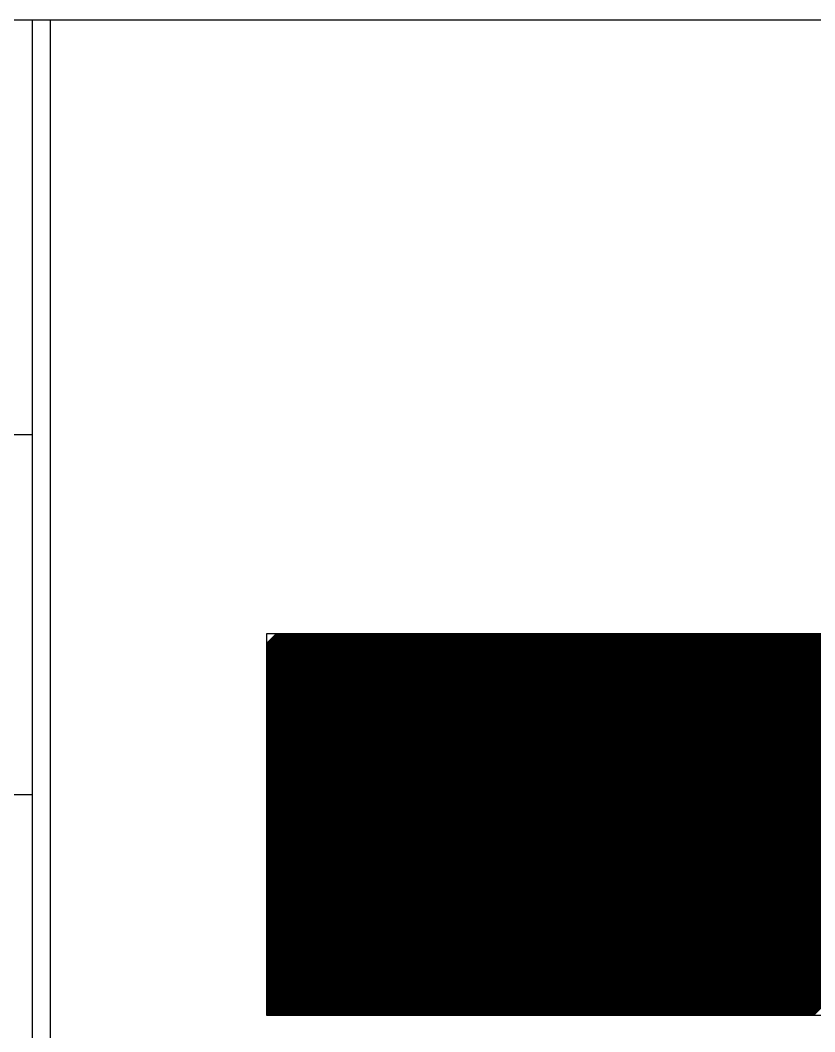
# Model space of a CAD drawing. Extents: x 0 to 119, y 0 to 84.
# Drawn here: x 109.847 to 110.756, y 57.398 to 58.554 of the extents above; entities that cross this region are included whole.
import ezdxf

# ---------------------------------------------------------------- set-up
doc = ezdxf.new("R2010")
doc.units = 0
doc.header["$MEASUREMENT"] = 0
doc.layers.add('3', color=7, linetype='CONTINUOUS')
doc.layers.add('62', color=7, linetype='CONTINUOUS')

msp = doc.modelspace()

# ---------------------------------------------------------------- linework, layer by layer
at = {"layer": '3', "color": 7, "linetype": 'Continuous'}
for p, q in [((117.9, 58.554074), (100.4206, 58.554074)), ((109.862321, 51.130866), (109.861166, 58.554074)), ((109.882908, 51.130866), (109.881753, 58.554074)), ((100.4206, 58.080576), (109.861166, 58.080576)), ((110.12888, 57.417149), (110.564278, 57.852548)), ((110.12888, 57.418563), (110.562864, 57.852548)), ((110.12888, 57.419978), (110.56145, 57.852548)), ((110.12888, 57.421392), (110.560036, 57.852548)), ((110.12888, 57.422806), (110.558621, 57.852548)), ((110.12888, 57.42422), (110.557207, 57.852548)), ((110.12888, 57.425635), (110.555793, 57.852548)), ((110.12888, 57.427049), (110.554379, 57.852548)), ((110.12888, 57.428463), (110.552965, 57.852548)), ((110.12888, 57.429877), (110.55155, 57.852548)), ((110.12888, 57.431291), (110.550136, 57.852548)), ((110.12888, 57.432706), (110.548722, 57.852548)), ((110.12888, 57.43412), (110.547308, 57.852548)), ((110.12888, 57.435534), (110.545894, 57.852548)), ((110.12888, 57.436948), (110.544479, 57.852548)), ((110.12888, 57.438362), (110.543065, 57.852548)), ((110.12888, 57.439777), (110.541651, 57.852548)), ((110.12888, 57.441191), (110.540237, 57.852548)), ((110.12888, 57.442605), (110.538823, 57.852548)), ((110.12888, 57.444019), (110.537408, 57.852548)), ((110.12888, 57.445434), (110.535994, 57.852548)), ((110.12888, 57.446848), (110.53458, 57.852548)), ((110.12888, 57.448262), (110.533166, 57.852548)), ((110.12888, 57.449676), (110.531751, 57.852548)), ((110.12888, 57.45109), (110.530337, 57.852548)), ((110.12888, 57.452505), (110.528923, 57.852548)), ((110.12888, 57.453919), (110.527509, 57.852548)), ((110.12888, 57.455333), (110.526095, 57.852548)), ((110.12888, 57.456747), (110.52468, 57.852548)), ((110.12888, 57.458161), (110.523266, 57.852548)), ((110.12888, 57.459576), (110.521852, 57.852548)), ((110.12888, 57.46099), (110.520438, 57.852548)), ((110.12888, 57.462404), (110.519024, 57.852548)), ((110.12888, 57.463818), (110.517609, 57.852548)), ((110.12888, 57.465233), (110.516195, 57.852548)), ((110.12888, 57.466647), (110.514781, 57.852548)), ((110.12888, 57.468061), (110.513367, 57.852548)), ((110.12888, 57.469475), (110.511952, 57.852548)), ((110.12888, 57.470889), (110.510538, 57.852548)), ((110.12888, 57.472304), (110.509124, 57.852548)), ((110.12888, 57.473718), (110.50771, 57.852548)), ((110.12888, 57.475132), (110.506296, 57.852548)), ((110.12888, 57.476546), (110.504881, 57.852548)), ((110.12888, 57.47796), (110.503467, 57.852548)), ((110.12888, 57.479375), (110.502053, 57.852548)), ((110.12888, 57.480789), (110.500639, 57.852548)), ((110.12888, 57.482203), (110.499225, 57.852548)), ((110.12888, 57.483617), (110.49781, 57.852548)), ((110.12888, 57.485032), (110.496396, 57.852548)), ((110.12888, 57.486446), (110.494982, 57.852548)), ((110.12888, 57.48786), (110.493568, 57.852548)), ((110.12888, 57.489274), (110.492153, 57.852548)), ((110.12888, 57.490688), (110.490739, 57.852548)), ((110.12888, 57.492103), (110.489325, 57.852548)), ((110.12888, 57.493517), (110.487911, 57.852548)), ((110.12888, 57.494931), (110.486497, 57.852548)), ((110.12888, 57.496345), (110.485082, 57.852548)), ((110.12888, 57.497759), (110.483668, 57.852548)), ((110.12888, 57.499174), (110.482254, 57.852548)), ((110.12888, 57.500588), (110.48084, 57.852548)), ((110.12888, 57.502002), (110.479426, 57.852548)), ((110.12888, 57.503416), (110.478011, 57.852548)), ((110.12888, 57.50483), (110.476597, 57.852548)), ((110.12888, 57.506245), (110.475183, 57.852548)), ((110.12888, 57.507659), (110.473769, 57.852548)), ((110.12888, 57.509073), (110.472354, 57.852548)), ((110.12888, 57.510487), (110.47094, 57.852548)), ((110.12888, 57.511902), (110.469526, 57.852548)), ((110.12888, 57.513316), (110.468112, 57.852548)), ((110.12888, 57.51473), (110.466698, 57.852548)), ((110.12888, 57.516144), (110.465283, 57.852548)), ((110.12888, 57.517558), (110.463869, 57.852548)), ((110.12888, 57.518973), (110.462455, 57.852548)), ((110.12888, 57.520387), (110.461041, 57.852548)), ((110.12888, 57.521801), (110.459627, 57.852548)), ((110.12888, 57.523215), (110.458212, 57.852548)), ((110.12888, 57.524629), (110.456798, 57.852548)), ((110.12888, 57.526044), (110.455384, 57.852548)), ((110.12888, 57.527458), (110.45397, 57.852548)), ((110.12888, 57.528872), (110.452555, 57.852548)), ((110.12888, 57.530286), (110.451141, 57.852548)), ((110.12888, 57.531701), (110.449727, 57.852548)), ((110.12888, 57.533115), (110.448313, 57.852548)), ((110.12888, 57.534529), (110.446899, 57.852548)), ((110.12888, 57.535943), (110.445484, 57.852548)), ((110.12888, 57.537357), (110.44407, 57.852548)), ((110.12888, 57.538772), (110.442656, 57.852548)), ((110.12888, 57.540186), (110.441242, 57.852548)), ((110.12888, 57.5416), (110.439828, 57.852548)), ((110.12888, 57.543014), (110.438413, 57.852548)), ((110.12888, 57.544428), (110.436999, 57.852548)), ((110.12888, 57.545843), (110.435585, 57.852548)), ((110.12888, 57.547257), (110.434171, 57.852548)), ((110.12888, 57.548671), (110.432756, 57.852548)), ((110.12888, 57.550085), (110.431342, 57.852548)), ((110.12888, 57.5515), (110.429928, 57.852548)), ((110.12888, 57.552914), (110.428514, 57.852548)), ((110.12888, 57.554328), (110.4271, 57.852548)), ((110.12888, 57.555742), (110.425685, 57.852548)), ((110.12888, 57.557156), (110.424271, 57.852548)), ((110.12888, 57.558571), (110.422857, 57.852548)), ((110.12888, 57.559985), (110.421443, 57.852548)), ((110.12888, 57.561399), (110.420029, 57.852548)), ((110.12888, 57.562813), (110.418614, 57.852548)), ((110.12888, 57.564227), (110.4172, 57.852548)), ((110.12888, 57.565642), (110.415786, 57.852548)), ((110.12888, 57.567056), (110.414372, 57.852548)), ((110.12888, 57.56847), (110.412958, 57.852548)), ((110.12888, 57.569884), (110.411543, 57.852548)), ((110.12888, 57.571299), (110.410129, 57.852548)), ((110.12888, 57.572713), (110.408715, 57.852548)), ((110.12888, 57.574127), (110.407301, 57.852548)), ((110.12888, 57.575541), (110.405886, 57.852548)), ((110.12888, 57.576955), (110.404472, 57.852548)), ((110.12888, 57.57837), (110.403058, 57.852548)), ((110.12888, 57.579784), (110.401644, 57.852548)), ((110.12888, 57.581198), (110.40023, 57.852548)), ((110.12888, 57.582612), (110.398815, 57.852548)), ((110.12888, 57.584026), (110.397401, 57.852548)), ((110.12888, 57.585441), (110.395987, 57.852548)), ((110.12888, 57.586855), (110.394573, 57.852548)), ((110.12888, 57.588269), (110.393159, 57.852548)), ((110.12888, 57.589683), (110.391744, 57.852548)), ((110.12888, 57.591098), (110.39033, 57.852548)), ((110.12888, 57.592512), (110.388916, 57.852548)), ((110.12888, 57.593926), (110.387502, 57.852548)), ((110.12888, 57.59534), (110.386087, 57.852548)), ((110.12888, 57.596754), (110.384673, 57.852548)), ((110.12888, 57.598169), (110.383259, 57.852548)), ((110.12888, 57.599583), (110.381845, 57.852548)), ((110.12888, 57.600997), (110.380431, 57.852548)), ((110.12888, 57.602411), (110.379016, 57.852548)), ((110.12888, 57.603825), (110.377602, 57.852548)), ((110.12888, 57.60524), (110.376188, 57.852548)), ((110.12888, 57.606654), (110.374774, 57.852548)), ((110.12888, 57.608068), (110.37336, 57.852548)), ((110.12888, 57.609482), (110.371945, 57.852548)), ((110.12888, 57.610897), (110.370531, 57.852548)), ((110.12888, 57.612311), (110.369117, 57.852548)), ((110.12888, 57.613725), (110.367703, 57.852548)), ((110.12888, 57.615139), (110.366288, 57.852548)), ((110.12888, 57.616553), (110.364874, 57.852548)), ((110.12888, 57.617968), (110.36346, 57.852548)), ((110.12888, 57.619382), (110.362046, 57.852548)), ((110.12888, 57.620796), (110.360632, 57.852548)), ((110.12888, 57.62221), (110.359217, 57.852548)), ((110.12888, 57.623624), (110.357803, 57.852548)), ((110.12888, 57.625039), (110.356389, 57.852548)), ((110.12888, 57.626453), (110.354975, 57.852548)), ((110.12888, 57.627867), (110.353561, 57.852548)), ((110.12888, 57.629281), (110.352146, 57.852548)), ((110.12888, 57.630696), (110.350732, 57.852548)), ((110.12888, 57.63211), (110.349318, 57.852548)), ((110.12888, 57.633524), (110.347904, 57.852548)), ((110.12888, 57.634938), (110.346489, 57.852548)), ((110.12888, 57.636352), (110.345075, 57.852548)), ((110.12888, 57.637767), (110.343661, 57.852548)), ((110.12888, 57.639181), (110.342247, 57.852548)), ((110.12888, 57.640595), (110.340833, 57.852548)), ((110.12888, 57.642009), (110.339418, 57.852548)), ((110.12888, 57.643423), (110.338004, 57.852548)), ((110.12888, 57.644838), (110.33659, 57.852548)), ((110.12888, 57.646252), (110.335176, 57.852548)), ((110.12888, 57.647666), (110.333762, 57.852548)), ((110.12888, 57.64908), (110.332347, 57.852548)), ((110.12888, 57.650494), (110.330933, 57.852548)), ((110.12888, 57.651909), (110.329519, 57.852548)), ((110.12888, 57.653323), (110.328105, 57.852548)), ((110.12888, 57.654737), (110.32669, 57.852548)), ((110.12888, 57.656151), (110.325276, 57.852548)), ((110.12888, 57.657566), (110.323862, 57.852548)), ((110.12888, 57.65898), (110.322448, 57.852548)), ((110.12888, 57.660394), (110.321034, 57.852548)), ((110.12888, 57.661808), (110.319619, 57.852548)), ((110.12888, 57.663222), (110.318205, 57.852548)), ((110.12888, 57.664637), (110.316791, 57.852548)), ((110.12888, 57.666051), (110.315377, 57.852548)), ((110.12888, 57.667465), (110.313963, 57.852548)), ((110.12888, 57.668879), (110.312548, 57.852548)), ((110.12888, 57.670293), (110.311134, 57.852548)), ((110.12888, 57.671708), (110.30972, 57.852548)), ((110.12888, 57.673122), (110.308306, 57.852548)), ((110.12888, 57.674536), (110.306891, 57.852548)), ((110.12888, 57.67595), (110.305477, 57.852548)), ((110.12888, 57.677365), (110.304063, 57.852548)), ((110.12888, 57.678779), (110.302649, 57.852548)), ((110.12888, 57.680193), (110.301235, 57.852548)), ((110.12888, 57.681607), (110.29982, 57.852548)), ((110.12888, 57.683021), (110.298406, 57.852548)), ((110.12888, 57.684436), (110.296992, 57.852548)), ((110.12888, 57.68585), (110.295578, 57.852548)), ((110.12888, 57.687264), (110.294164, 57.852548)), ((110.12888, 57.688678), (110.292749, 57.852548)), ((110.12888, 57.690092), (110.291335, 57.852548)), ((110.12888, 57.691507), (110.289921, 57.852548)), ((110.12888, 57.692921), (110.288507, 57.852548)), ((110.12888, 57.694335), (110.287092, 57.852548)), ((110.12888, 57.695749), (110.285678, 57.852548)), ((110.12888, 57.697164), (110.284264, 57.852548)), ((110.12888, 57.698578), (110.28285, 57.852548)), ((110.12888, 57.699992), (110.281436, 57.852548)), ((110.12888, 57.701406), (110.280021, 57.852548)), ((110.12888, 57.70282), (110.278607, 57.852548)), ((110.12888, 57.704235), (110.277193, 57.852548)), ((110.12888, 57.705649), (110.275779, 57.852548)), ((110.12888, 57.707063), (110.274365, 57.852548)), ((110.12888, 57.708477), (110.27295, 57.852548)), ((110.12888, 57.709891), (110.271536, 57.852548)), ((110.12888, 57.711306), (110.270122, 57.852548)), ((110.12888, 57.71272), (110.268708, 57.852548)), ((110.12888, 57.714134), (110.267294, 57.852548)), ((110.12888, 57.715548), (110.265879, 57.852548)), ((110.12888, 57.716963), (110.264465, 57.852548)), ((110.12888, 57.718377), (110.263051, 57.852548)), ((110.12888, 57.719791), (110.261637, 57.852548)), ((110.12888, 57.721205), (110.260222, 57.852548)), ((110.12888, 57.722619), (110.258808, 57.852548)), ((110.12888, 57.724034), (110.257394, 57.852548)), ((110.12888, 57.725448), (110.25598, 57.852548)), ((110.12888, 57.726862), (110.254566, 57.852548)), ((110.12888, 57.728276), (110.253151, 57.852548)), ((110.12888, 57.72969), (110.251737, 57.852548)), ((110.12888, 57.731105), (110.250323, 57.852548)), ((110.12888, 57.732519), (110.248909, 57.852548)), ((110.12888, 57.733933), (110.247495, 57.852548)), ((110.12888, 57.735347), (110.24608, 57.852548)), ((110.12888, 57.736762), (110.244666, 57.852548)), ((110.12888, 57.738176), (110.243252, 57.852548)), ((110.12888, 57.73959), (110.241838, 57.852548)), ((110.12888, 57.741004), (110.240423, 57.852548)), ((110.12888, 57.742418), (110.239009, 57.852548)), ((110.12888, 57.743833), (110.237595, 57.852548)), ((110.12888, 57.745247), (110.236181, 57.852548)), ((110.12888, 57.746661), (110.234767, 57.852548)), ((110.12888, 57.748075), (110.233352, 57.852548)), ((110.12888, 57.749489), (110.231938, 57.852548)), ((110.12888, 57.750904), (110.230524, 57.852548)), ((110.12888, 57.752318), (110.22911, 57.852548)), ((110.12888, 57.753732), (110.227696, 57.852548)), ((110.12888, 57.755146), (110.226281, 57.852548)), ((110.12888, 57.756561), (110.224867, 57.852548)), ((110.12888, 57.757975), (110.223453, 57.852548)), ((110.12888, 57.759389), (110.222039, 57.852548)), ((110.12888, 57.760803), (110.220624, 57.852548)), ((110.12888, 57.762217), (110.21921, 57.852548)), ((110.12888, 57.763632), (110.217796, 57.852548)), ((110.12888, 57.765046), (110.216382, 57.852548)), ((110.12888, 57.76646), (110.214968, 57.852548)), ((110.12888, 57.767874), (110.213553, 57.852548)), ((110.12888, 57.769288), (110.212139, 57.852548)), ((110.12888, 57.770703), (110.210725, 57.852548)), ((110.12888, 57.772117), (110.209311, 57.852548)), ((110.12888, 57.773531), (110.207897, 57.852548)), ((110.12888, 57.774945), (110.206482, 57.852548)), ((110.12888, 57.77636), (110.205068, 57.852548)), ((110.12888, 57.777774), (110.203654, 57.852548)), ((110.12888, 57.779188), (110.20224, 57.852548)), ((110.12888, 57.780602), (110.200825, 57.852548)), ((110.12888, 57.782016), (110.199411, 57.852548)), ((110.12888, 57.783431), (110.197997, 57.852548)), ((110.12888, 57.784845), (110.196583, 57.852548)), ((110.12888, 57.786259), (110.195169, 57.852548)), ((110.12888, 57.787673), (110.193754, 57.852548)), ((110.12888, 57.789087), (110.19234, 57.852548)), ((110.12888, 57.790502), (110.190926, 57.852548)), ((110.12888, 57.791916), (110.189512, 57.852548)), ((110.12888, 57.79333), (110.188098, 57.852548)), ((110.12888, 57.794744), (110.186683, 57.852548)), ((110.12888, 57.796158), (110.185269, 57.852548)), ((110.12888, 57.797573), (110.183855, 57.852548)), ((110.12888, 57.798987), (110.182441, 57.852548)), ((110.12888, 57.800401), (110.181026, 57.852548)), ((110.12888, 57.801815), (110.179612, 57.852548)), ((110.12888, 57.80323), (110.178198, 57.852548)), ((110.12888, 57.804644), (110.176784, 57.852548)), ((110.12888, 57.806058), (110.17537, 57.852548)), ((110.12888, 57.807472), (110.173955, 57.852548)), ((110.12888, 57.808886), (110.172541, 57.852548)), ((110.12888, 57.810301), (110.171127, 57.852548)), ((110.12888, 57.811715), (110.169713, 57.852548)), ((110.12888, 57.813129), (110.168299, 57.852548)), ((110.12888, 57.814543), (110.166884, 57.852548)), ((110.12888, 57.815957), (110.16547, 57.852548)), ((110.12888, 57.817372), (110.164056, 57.852548)), ((110.12888, 57.818786), (110.162642, 57.852548)), ((110.12888, 57.8202), (110.161227, 57.852548)), ((110.12888, 57.821614), (110.159813, 57.852548)), ((110.12888, 57.823029), (110.158399, 57.852548)), ((110.12888, 57.824443), (110.156985, 57.852548)), ((110.12888, 57.825857), (110.155571, 57.852548)), ((110.12888, 57.827271), (110.154156, 57.852548)), ((110.12888, 57.828685), (110.152742, 57.852548)), ((110.12888, 57.8301), (110.151328, 57.852548)), ((110.12888, 57.831514), (110.149914, 57.852548)), ((110.12888, 57.832928), (110.1485, 57.852548)), ((110.12888, 57.834342), (110.147085, 57.852548)), ((110.12888, 57.835756), (110.145671, 57.852548)), ((110.12888, 57.837171), (110.144257, 57.852548)), ((110.12888, 57.838585), (110.142843, 57.852548)), ((110.12888, 57.839999), (110.141428, 57.852548)), ((110.12888, 57.841413), (110.140014, 57.852548)), ((110.129591, 57.416446), (110.565693, 57.852548)), ((110.131005, 57.416446), (110.567107, 57.852548)), ((110.132419, 57.416446), (110.568521, 57.852548)), ((110.133833, 57.416446), (110.569935, 57.852548)), ((110.135247, 57.416446), (110.571349, 57.852548)), ((110.136662, 57.416446), (110.572764, 57.852548)), ((110.138076, 57.416446), (110.574178, 57.852548)), ((110.13949, 57.416446), (110.575592, 57.852548)), ((110.140904, 57.416446), (110.577006, 57.852548)), ((110.142318, 57.416446), (110.57842, 57.852548)), ((110.143733, 57.416446), (110.579835, 57.852548)), ((110.145147, 57.416446), (110.581249, 57.852548)), ((110.146561, 57.416446), (110.582663, 57.852548)), ((110.147975, 57.416446), (110.584077, 57.852548)), ((110.14939, 57.416446), (110.585492, 57.852548)), ((110.150804, 57.416446), (110.586906, 57.852548)), ((110.152218, 57.416446), (110.58832, 57.852548)), ((110.153632, 57.416446), (110.589734, 57.852548)), ((110.155046, 57.416446), (110.591148, 57.852548)), ((110.156461, 57.416446), (110.592563, 57.852548)), ((110.157875, 57.416446), (110.593977, 57.852548)), ((110.159289, 57.416446), (110.595391, 57.852548)), ((110.160703, 57.416446), (110.596805, 57.852548)), ((110.162117, 57.416446), (110.598219, 57.852548)), ((110.163532, 57.416446), (110.599634, 57.852548)), ((110.164946, 57.416446), (110.601048, 57.852548)), ((110.16636, 57.416446), (110.602462, 57.852548)), ((110.167774, 57.416446), (110.603876, 57.852548)), ((110.169189, 57.416446), (110.605291, 57.852548)), ((110.170603, 57.416446), (110.606705, 57.852548)), ((110.172017, 57.416446), (110.608119, 57.852548)), ((110.173431, 57.416446), (110.609533, 57.852548)), ((110.174845, 57.416446), (110.610947, 57.852548)), ((110.17626, 57.416446), (110.612362, 57.852548)), ((110.177674, 57.416446), (110.613776, 57.852548)), ((110.179088, 57.416446), (110.61519, 57.852548)), ((110.180502, 57.416446), (110.616604, 57.852548)), ((110.181916, 57.416446), (110.618018, 57.852548)), ((110.183331, 57.416446), (110.619433, 57.852548)), ((110.184745, 57.416446), (110.620847, 57.852548)), ((110.186159, 57.416446), (110.622261, 57.852548)), ((110.187573, 57.416446), (110.623675, 57.852548)), ((110.188988, 57.416446), (110.62509, 57.852548)), ((110.190402, 57.416446), (110.626504, 57.852548)), ((110.191816, 57.416446), (110.627918, 57.852548)), ((110.19323, 57.416446), (110.629332, 57.852548)), ((110.194644, 57.416446), (110.630746, 57.852548)), ((110.196059, 57.416446), (110.632161, 57.852548)), ((110.197473, 57.416446), (110.633575, 57.852548)), ((110.198887, 57.416446), (110.634989, 57.852548)), ((110.200301, 57.416446), (110.636403, 57.852548)), ((110.201715, 57.416446), (110.637817, 57.852548)), ((110.20313, 57.416446), (110.639232, 57.852548)), ((110.204544, 57.416446), (110.640646, 57.852548)), ((110.205958, 57.416446), (110.64206, 57.852548)), ((110.207372, 57.416446), (110.643474, 57.852548)), ((110.208787, 57.416446), (110.644889, 57.852548)), ((110.210201, 57.416446), (110.646303, 57.852548)), ((110.211615, 57.416446), (110.647717, 57.852548)), ((110.213029, 57.416446), (110.649131, 57.852548)), ((110.214443, 57.416446), (110.650545, 57.852548)), ((110.215858, 57.416446), (110.65196, 57.852548)), ((110.217272, 57.416446), (110.653374, 57.852548)), ((110.218686, 57.416446), (110.654788, 57.852548)), ((110.2201, 57.416446), (110.656202, 57.852548)), ((110.221514, 57.416446), (110.657616, 57.852548)), ((110.222929, 57.416446), (110.659031, 57.852548)), ((110.224343, 57.416446), (110.660445, 57.852548)), ((110.225757, 57.416446), (110.661859, 57.852548)), ((110.227171, 57.416446), (110.663273, 57.852548)), ((110.228586, 57.416446), (110.664688, 57.852548)), ((110.23, 57.416446), (110.666102, 57.852548)), ((110.231414, 57.416446), (110.667516, 57.852548)), ((110.232828, 57.416446), (110.66893, 57.852548)), ((110.234242, 57.416446), (110.670344, 57.852548)), ((110.235657, 57.416446), (110.671759, 57.852548)), ((110.237071, 57.416446), (110.673173, 57.852548)), ((110.238485, 57.416446), (110.674587, 57.852548)), ((110.239899, 57.416446), (110.676001, 57.852548)), ((110.241313, 57.416446), (110.677415, 57.852548)), ((110.242728, 57.416446), (110.67883, 57.852548)), ((110.244142, 57.416446), (110.680244, 57.852548)), ((110.245556, 57.416446), (110.681658, 57.852548)), ((110.24697, 57.416446), (110.683072, 57.852548)), ((110.248385, 57.416446), (110.684487, 57.852548)), ((110.249799, 57.416446), (110.685901, 57.852548)), ((110.251213, 57.416446), (110.687315, 57.852548)), ((110.252627, 57.416446), (110.688729, 57.852548)), ((110.254041, 57.416446), (110.690143, 57.852548)), ((110.255456, 57.416446), (110.691558, 57.852548)), ((110.25687, 57.416446), (110.692972, 57.852548)), ((110.258284, 57.416446), (110.694386, 57.852548)), ((110.259698, 57.416446), (110.6958, 57.852548)), ((110.261112, 57.416446), (110.697214, 57.852548)), ((110.262527, 57.416446), (110.698629, 57.852548)), ((110.263941, 57.416446), (110.700043, 57.852548)), ((110.265355, 57.416446), (110.701457, 57.852548)), ((110.266769, 57.416446), (110.702871, 57.852548)), ((110.268183, 57.416446), (110.704285, 57.852548)), ((110.269598, 57.416446), (110.7057, 57.852548)), ((110.271012, 57.416446), (110.707114, 57.852548)), ((110.272426, 57.416446), (110.708528, 57.852548)), ((110.27384, 57.416446), (110.709942, 57.852548)), ((110.275255, 57.416446), (110.711357, 57.852548)), ((110.276669, 57.416446), (110.712771, 57.852548)), ((110.278083, 57.416446), (110.714185, 57.852548)), ((110.279497, 57.416446), (110.715599, 57.852548)), ((110.280911, 57.416446), (110.717013, 57.852548)), ((110.282326, 57.416446), (110.718428, 57.852548)), ((110.28374, 57.416446), (110.719842, 57.852548)), ((110.285154, 57.416446), (110.721256, 57.852548)), ((110.286568, 57.416446), (110.72267, 57.852548)), ((110.287982, 57.416446), (110.724084, 57.852548)), ((110.289397, 57.416446), (110.725499, 57.852548)), ((110.290811, 57.416446), (110.726913, 57.852548)), ((110.292225, 57.416446), (110.728327, 57.852548)), ((110.293639, 57.416446), (110.729741, 57.852548)), ((110.295054, 57.416446), (110.731156, 57.852548)), ((110.296468, 57.416446), (110.73257, 57.852548)), ((110.297882, 57.416446), (110.733984, 57.852548)), ((110.299296, 57.416446), (110.735398, 57.852548)), ((110.30071, 57.416446), (110.736812, 57.852548)), ((110.302125, 57.416446), (110.738227, 57.852548)), ((110.303539, 57.416446), (110.739641, 57.852548)), ((110.304953, 57.416446), (110.741055, 57.852548)), ((110.306367, 57.416446), (110.742469, 57.852548)), ((110.307781, 57.416446), (110.743883, 57.852548)), ((110.309196, 57.416446), (110.745298, 57.852548)), ((110.31061, 57.416446), (110.746712, 57.852548)), ((110.312024, 57.416446), (110.748126, 57.852548)), ((110.313438, 57.416446), (110.74954, 57.852548)), ((110.314853, 57.416446), (110.750955, 57.852548)), ((110.316267, 57.416446), (110.752369, 57.852548)), ((110.317681, 57.416446), (110.753783, 57.852548)), ((110.319095, 57.416446), (110.755197, 57.852548)), ((110.320509, 57.416446), (110.756611, 57.852548)), ((110.321924, 57.416446), (110.758026, 57.852548)), ((110.323338, 57.416446), (110.75944, 57.852548)), ((110.324752, 57.416446), (110.760854, 57.852548)), ((110.326166, 57.416446), (110.762268, 57.852548)), ((110.32758, 57.416446), (110.763682, 57.852548)), ((110.328995, 57.416446), (110.765097, 57.852548)), ((110.330409, 57.416446), (110.766511, 57.852548)), ((110.331823, 57.416446), (110.767925, 57.852548)), ((110.333237, 57.416446), (110.769339, 57.852548)), ((110.334652, 57.416446), (110.770754, 57.852548)), ((110.336066, 57.416446), (110.772168, 57.852548)), ((110.33748, 57.416446), (110.773582, 57.852548)), ((110.338894, 57.416446), (110.774996, 57.852548)), ((110.340308, 57.416446), (110.77641, 57.852548)), ((110.341723, 57.416446), (110.777825, 57.852548)), ((110.343137, 57.416446), (110.779239, 57.852548)), ((110.344551, 57.416446), (110.780653, 57.852548)), ((110.345965, 57.416446), (110.782067, 57.852548)), ((110.347379, 57.416446), (110.783481, 57.852548)), ((110.348794, 57.416446), (110.784896, 57.852548)), ((110.350208, 57.416446), (110.78631, 57.852548)), ((110.351622, 57.416446), (110.787724, 57.852548)), ((110.353036, 57.416446), (110.789138, 57.852548)), ((110.354451, 57.416446), (110.790553, 57.852548)), ((110.355865, 57.416446), (110.791967, 57.852548)), ((110.357279, 57.416446), (110.793381, 57.852548)), ((110.358693, 57.416446), (110.794795, 57.852548)), ((110.360107, 57.416446), (110.796209, 57.852548)), ((110.361522, 57.416446), (110.797624, 57.852548)), ((110.362936, 57.416446), (110.799038, 57.852548)), ((110.36435, 57.416446), (110.800452, 57.852548)), ((110.365764, 57.416446), (110.801866, 57.852548)), ((110.367178, 57.416446), (110.80328, 57.852548)), ((110.368593, 57.416446), (110.804695, 57.852548)), ((110.370007, 57.416446), (110.806109, 57.852548)), ((110.371421, 57.416446), (110.807523, 57.852548)), ((110.372835, 57.416446), (110.808937, 57.852548)), ((110.37425, 57.416446), (110.810352, 57.852548)), ((110.375664, 57.416446), (110.811766, 57.852548)), ((110.377078, 57.416446), (110.81318, 57.852548)), ((110.378492, 57.416446), (110.814594, 57.852548)), ((110.379906, 57.416446), (110.816008, 57.852548)), ((110.381321, 57.416446), (110.817423, 57.852548)), ((110.382735, 57.416446), (110.818837, 57.852548)), ((110.384149, 57.416446), (110.820251, 57.852548)), ((110.385563, 57.416446), (110.821665, 57.852548)), ((110.386977, 57.416446), (110.823079, 57.852548)), ((110.388392, 57.416446), (110.824494, 57.852548)), ((110.389806, 57.416446), (110.825908, 57.852548)), ((110.39122, 57.416446), (110.827322, 57.852548)), ((110.392634, 57.416446), (110.828736, 57.852548)), ((110.394049, 57.416446), (110.830151, 57.852548)), ((110.395463, 57.416446), (110.831565, 57.852548)), ((110.396877, 57.416446), (110.832979, 57.852548)), ((110.398291, 57.416446), (110.834393, 57.852548)), ((110.399705, 57.416446), (110.835807, 57.852548)), ((110.40112, 57.416446), (110.837222, 57.852548)), ((110.402534, 57.416446), (110.838636, 57.852548)), ((110.403948, 57.416446), (110.84005, 57.852548)), ((110.405362, 57.416446), (110.841464, 57.852548)), ((110.406776, 57.416446), (110.842878, 57.852548)), ((110.408191, 57.416446), (110.844293, 57.852548)), ((110.409605, 57.416446), (110.845707, 57.852548)), ((110.411019, 57.416446), (110.847121, 57.852548)), ((110.412433, 57.416446), (110.848535, 57.852548)), ((110.413847, 57.416446), (110.849949, 57.852548)), ((110.415262, 57.416446), (110.851364, 57.852548)), ((110.416676, 57.416446), (110.852778, 57.852548)), ((110.41809, 57.416446), (110.854192, 57.852548)), ((110.419504, 57.416446), (110.855606, 57.852548)), ((110.420919, 57.416446), (110.857021, 57.852548)), ((110.422333, 57.416446), (110.858435, 57.852548)), ((110.423747, 57.416446), (110.859849, 57.852548)), ((110.425161, 57.416446), (110.861263, 57.852548)), ((110.426575, 57.416446), (110.862677, 57.852548)), ((110.42799, 57.416446), (110.864092, 57.852548)), ((110.429404, 57.416446), (110.865506, 57.852548)), ((110.430818, 57.416446), (110.86692, 57.852548)), ((110.432232, 57.416446), (110.868334, 57.852548)), ((110.433646, 57.416446), (110.869748, 57.852548)), ((110.435061, 57.416446), (110.871163, 57.852548)), ((110.436475, 57.416446), (110.872577, 57.852548)), ((110.437889, 57.416446), (110.873991, 57.852548)), ((110.439303, 57.416446), (110.875405, 57.852548)), ((110.440718, 57.416446), (110.87682, 57.852548)), ((110.442132, 57.416446), (110.878234, 57.852548)), ((110.443546, 57.416446), (110.879648, 57.852548)), ((110.44496, 57.416446), (110.881062, 57.852548)), ((110.446374, 57.416446), (110.882476, 57.852548)), ((110.447789, 57.416446), (110.883891, 57.852548)), ((110.449203, 57.416446), (110.885305, 57.852548)), ((110.450617, 57.416446), (110.886719, 57.852548)), ((110.452031, 57.416446), (110.888133, 57.852548)), ((110.453445, 57.416446), (110.889547, 57.852548)), ((110.45486, 57.416446), (110.890962, 57.852548)), ((110.456274, 57.416446), (110.892376, 57.852548)), ((110.457688, 57.416446), (110.89379, 57.852548)), ((110.459102, 57.416446), (110.895204, 57.852548)), ((110.460517, 57.416446), (110.896619, 57.852548)), ((110.461931, 57.416446), (110.898033, 57.852548)), ((110.463345, 57.416446), (110.899447, 57.852548)), ((110.464759, 57.416446), (110.900861, 57.852548)), ((110.466173, 57.416446), (110.902275, 57.852548)), ((110.467588, 57.416446), (110.90369, 57.852548)), ((110.469002, 57.416446), (110.905104, 57.852548)), ((110.470416, 57.416446), (110.906518, 57.852548)), ((110.47183, 57.416446), (110.907932, 57.852548)), ((110.473244, 57.416446), (110.909346, 57.852548)), ((110.474659, 57.416446), (110.910761, 57.852548)), ((110.476073, 57.416446), (110.912175, 57.852548)), ((110.477487, 57.416446), (110.913589, 57.852548)), ((110.478901, 57.416446), (110.915003, 57.852548)), ((110.480316, 57.416446), (110.916418, 57.852548)), ((110.48173, 57.416446), (110.917832, 57.852548)), ((110.483144, 57.416446), (110.919246, 57.852548)), ((110.484558, 57.416446), (110.92066, 57.852548)), ((110.485972, 57.416446), (110.922074, 57.852548)), ((110.487387, 57.416446), (110.923489, 57.852548)), ((110.488801, 57.416446), (110.924903, 57.852548)), ((110.490215, 57.416446), (110.926317, 57.852548)), ((110.491629, 57.416446), (110.927731, 57.852548)), ((110.493043, 57.416446), (110.929145, 57.852548)), ((110.494458, 57.416446), (110.93056, 57.852548)), ((110.495872, 57.416446), (110.931974, 57.852548)), ((110.497286, 57.416446), (110.933388, 57.852548)), ((110.4987, 57.416446), (110.934802, 57.852548)), ((110.500115, 57.416446), (110.936217, 57.852548)), ((110.501529, 57.416446), (110.937631, 57.852548)), ((110.502943, 57.416446), (110.939045, 57.852548)), ((110.504357, 57.416446), (110.940459, 57.852548)), ((110.505771, 57.416446), (110.941873, 57.852548)), ((110.507186, 57.416446), (110.943288, 57.852548)), ((110.5086, 57.416446), (110.944702, 57.852548)), ((110.510014, 57.416446), (110.946116, 57.852548)), ((110.511428, 57.416446), (110.94753, 57.852548)), ((110.512842, 57.416446), (110.948944, 57.852548)), ((110.514257, 57.416446), (110.950359, 57.852548)), ((110.515671, 57.416446), (110.951773, 57.852548)), ((110.517085, 57.416446), (110.953187, 57.852548)), ((110.518499, 57.416446), (110.954601, 57.852548)), ((110.519914, 57.416446), (110.956016, 57.852548)), ((110.521328, 57.416446), (110.95743, 57.852548)), ((110.522742, 57.416446), (110.958844, 57.852548)), ((110.524156, 57.416446), (110.960258, 57.852548)), ((110.52557, 57.416446), (110.961672, 57.852548)), ((110.526985, 57.416446), (110.963087, 57.852548)), ((110.528399, 57.416446), (110.964501, 57.852548)), ((110.529813, 57.416446), (110.965915, 57.852548)), ((110.531227, 57.416446), (110.967329, 57.852548)), ((110.532641, 57.416446), (110.968743, 57.852548)), ((110.534056, 57.416446), (110.970158, 57.852548)), ((110.53547, 57.416446), (110.971572, 57.852548)), ((110.536884, 57.416446), (110.972986, 57.852548)), ((110.538298, 57.416446), (110.9744, 57.852548)), ((110.539712, 57.416446), (110.975814, 57.852548)), ((110.541127, 57.416446), (110.977229, 57.852548)), ((110.542541, 57.416446), (110.978643, 57.852548)), ((110.543955, 57.416446), (110.980057, 57.852548)), ((110.545369, 57.416446), (110.981471, 57.852548)), ((110.546784, 57.416446), (110.982886, 57.852548)), ((110.548198, 57.416446), (110.9843, 57.852548)), ((110.549612, 57.416446), (110.985714, 57.852548)), ((110.551026, 57.416446), (110.987128, 57.852548)), ((110.55244, 57.416446), (110.988542, 57.852548)), ((110.553855, 57.416446), (110.989957, 57.852548)), ((110.555269, 57.416446), (110.991371, 57.852548)), ((110.556683, 57.416446), (110.992785, 57.852548)), ((110.558097, 57.416446), (110.994199, 57.852548)), ((110.559511, 57.416446), (110.995613, 57.852548)), ((110.560926, 57.416446), (110.997028, 57.852548)), ((110.56234, 57.416446), (110.998442, 57.852548)), ((110.563754, 57.416446), (110.999856, 57.852548)), ((110.565168, 57.416446), (111.00127, 57.852548)), ((110.566583, 57.416446), (111.002685, 57.852548)), ((110.567997, 57.416446), (111.004099, 57.852548)), ((110.569411, 57.416446), (111.005513, 57.852548)), ((110.570825, 57.416446), (111.006927, 57.852548)), ((110.572239, 57.416446), (111.008341, 57.852548)), ((110.573654, 57.416446), (111.009756, 57.852548)), ((110.575068, 57.416446), (111.01117, 57.852548)), ((110.576482, 57.416446), (111.012584, 57.852548)), ((110.577896, 57.416446), (111.013998, 57.852548)), ((110.57931, 57.416446), (111.015412, 57.852548)), ((110.580725, 57.416446), (111.016827, 57.852548)), ((110.582139, 57.416446), (111.018241, 57.852548)), ((110.583553, 57.416446), (111.019655, 57.852548)), ((110.584967, 57.416446), (111.021069, 57.852548)), ((110.586382, 57.416446), (111.022484, 57.852548)), ((110.587796, 57.416446), (111.023898, 57.852548)), ((110.58921, 57.416446), (111.025312, 57.852548)), ((110.590624, 57.416446), (111.026726, 57.852548)), ((110.592038, 57.416446), (111.02814, 57.852548)), ((110.593453, 57.416446), (111.029555, 57.852548)), ((110.594867, 57.416446), (111.030969, 57.852548)), ((110.596281, 57.416446), (111.032383, 57.852548)), ((110.597695, 57.416446), (111.033797, 57.852548)), ((110.599109, 57.416446), (111.035211, 57.852548)), ((110.600524, 57.416446), (111.036626, 57.852548)), ((110.601938, 57.416446), (111.03804, 57.852548)), ((110.603352, 57.416446), (111.039454, 57.852548)), ((110.604766, 57.416446), (111.040868, 57.852548)), ((110.606181, 57.416446), (111.042283, 57.852548)), ((110.607595, 57.416446), (111.043697, 57.852548)), ((110.609009, 57.416446), (111.045111, 57.852548)), ((110.610423, 57.416446), (111.046525, 57.852548)), ((110.611837, 57.416446), (111.047939, 57.852548)), ((110.613252, 57.416446), (111.049354, 57.852548)), ((110.614666, 57.416446), (111.050768, 57.852548)), ((110.61608, 57.416446), (111.052182, 57.852548)), ((110.617494, 57.416446), (111.053596, 57.852548)), ((110.618908, 57.416446), (111.05501, 57.852548)), ((110.620323, 57.416446), (111.056425, 57.852548)), ((110.621737, 57.416446), (111.057839, 57.852548)), ((110.623151, 57.416446), (111.059253, 57.852548)), ((110.624565, 57.416446), (111.060667, 57.852548)), ((110.62598, 57.416446), (111.062082, 57.852548)), ((110.627394, 57.416446), (111.063496, 57.852548)), ((110.628808, 57.416446), (111.06491, 57.852548)), ((110.630222, 57.416446), (111.066324, 57.852548)), ((110.631636, 57.416446), (111.067738, 57.852548)), ((110.633051, 57.416446), (111.069153, 57.852548)), ((110.634465, 57.416446), (111.070567, 57.852548)), ((110.635879, 57.416446), (111.071981, 57.852548)), ((110.637293, 57.416446), (111.073395, 57.852548)), ((110.638707, 57.416446), (111.074809, 57.852548)), ((110.640122, 57.416446), (111.076224, 57.852548)), ((110.641536, 57.416446), (111.077638, 57.852548)), ((110.64295, 57.416446), (111.079052, 57.852548)), ((110.644364, 57.416446), (111.080466, 57.852548)), ((110.645779, 57.416446), (111.081881, 57.852548)), ((110.647193, 57.416446), (111.083295, 57.852548)), ((110.648607, 57.416446), (111.084709, 57.852548)), ((110.650021, 57.416446), (111.086123, 57.852548)), ((110.651435, 57.416446), (111.087537, 57.852548)), ((110.65285, 57.416446), (111.088952, 57.852548)), ((110.654264, 57.416446), (111.090366, 57.852548)), ((110.655678, 57.416446), (111.09178, 57.852548)), ((110.657092, 57.416446), (111.093194, 57.852548)), ((110.658506, 57.416446), (111.094608, 57.852548)), ((110.659921, 57.416446), (111.096023, 57.852548)), ((110.661335, 57.416446), (111.097437, 57.852548)), ((110.662749, 57.416446), (111.098851, 57.852548)), ((110.664163, 57.416446), (111.100265, 57.852548)), ((110.665578, 57.416446), (111.10168, 57.852548)), ((110.666992, 57.416446), (111.103094, 57.852548)), ((110.668406, 57.416446), (111.104508, 57.852548)), ((110.66982, 57.416446), (111.105922, 57.852548)), ((110.671234, 57.416446), (111.107336, 57.852548)), ((110.672649, 57.416446), (111.108751, 57.852548)), ((110.674063, 57.416446), (111.110165, 57.852548)), ((110.675477, 57.416446), (111.111579, 57.852548)), ((110.676891, 57.416446), (111.112993, 57.852548)), ((110.678305, 57.416446), (111.114407, 57.852548)), ((110.67972, 57.416446), (111.115822, 57.852548)), ((110.681134, 57.416446), (111.117236, 57.852548)), ((110.682548, 57.416446), (111.11865, 57.852548)), ((110.683962, 57.416446), (111.120064, 57.852548)), ((110.685376, 57.416446), (111.121478, 57.852548)), ((110.686791, 57.416446), (111.122893, 57.852548)), ((110.688205, 57.416446), (111.124307, 57.852548)), ((110.689619, 57.416446), (111.125721, 57.852548)), ((110.691033, 57.416446), (111.127135, 57.852548)), ((110.692448, 57.416446), (111.12855, 57.852548)), ((110.693862, 57.416446), (111.129964, 57.852548)), ((110.695276, 57.416446), (111.131378, 57.852548)), ((110.69669, 57.416446), (111.132792, 57.852548)), ((110.698104, 57.416446), (111.134206, 57.852548)), ((110.699519, 57.416446), (111.135621, 57.852548)), ((110.700933, 57.416446), (111.137035, 57.852548)), ((110.702347, 57.416446), (111.138449, 57.852548)), ((110.703761, 57.416446), (111.139863, 57.852548)), ((110.705175, 57.416446), (111.141277, 57.852548)), ((110.70659, 57.416446), (111.142692, 57.852548)), ((110.708004, 57.416446), (111.144106, 57.852548)), ((110.709418, 57.416446), (111.14552, 57.852548)), ((110.710832, 57.416446), (111.146934, 57.852548)), ((110.712247, 57.416446), (111.148349, 57.852548)), ((110.713661, 57.416446), (111.149763, 57.852548)), ((110.715075, 57.416446), (111.151177, 57.852548)), ((110.716489, 57.416446), (111.152591, 57.852548)), ((110.717903, 57.416446), (111.154005, 57.852548)), ((110.719318, 57.416446), (111.15542, 57.852548)), ((110.720732, 57.416446), (111.156834, 57.852548)), ((110.722146, 57.416446), (111.158248, 57.852548)), ((110.72356, 57.416446), (111.159662, 57.852548)), ((110.724974, 57.416446), (111.161076, 57.852548)), ((110.726389, 57.416446), (111.162491, 57.852548)), ((110.727803, 57.416446), (111.163905, 57.852548)), ((110.729217, 57.416446), (111.165319, 57.852548)), ((110.730631, 57.416446), (111.166733, 57.852548)), ((110.732046, 57.416446), (111.168148, 57.852548)), ((110.73346, 57.416446), (111.169562, 57.852548)), ((110.734874, 57.416446), (111.170976, 57.852548)), ((110.736288, 57.416446), (111.17239, 57.852548)), ((110.737702, 57.416446), (111.173804, 57.852548)), ((110.739117, 57.416446), (111.175219, 57.852548)), ((110.740531, 57.416446), (111.176633, 57.852548)), ((110.741945, 57.416446), (111.178047, 57.852548)), ((110.743359, 57.416446), (111.179461, 57.852548)), ((110.744773, 57.416446), (111.180875, 57.852548)), ((110.746188, 57.416446), (111.18229, 57.852548)), ((110.747602, 57.416446), (111.183704, 57.852548)), ((110.749016, 57.416446), (111.185118, 57.852548)), ((110.75043, 57.416446), (111.186532, 57.852548)), ((110.751845, 57.416446), (111.187947, 57.852548)), ((110.753259, 57.416446), (111.189361, 57.852548)), ((110.754673, 57.416446), (111.190775, 57.852548)), ((100.4206, 57.668838), (109.861166, 57.668838))]:
    msp.add_line(p, q, dxfattribs=at)
at = {"layer": '62', "linetype": 'Continuous'}
for p, q in [((111.443621, 57.852548), (110.12888, 57.852548)), ((110.12888, 57.852548), (110.12888, 57.416446)), ((110.12888, 57.416446), (111.443621, 57.416446))]:
    msp.add_line(p, q, dxfattribs=at)

doc.saveas('drawing.dxf')
